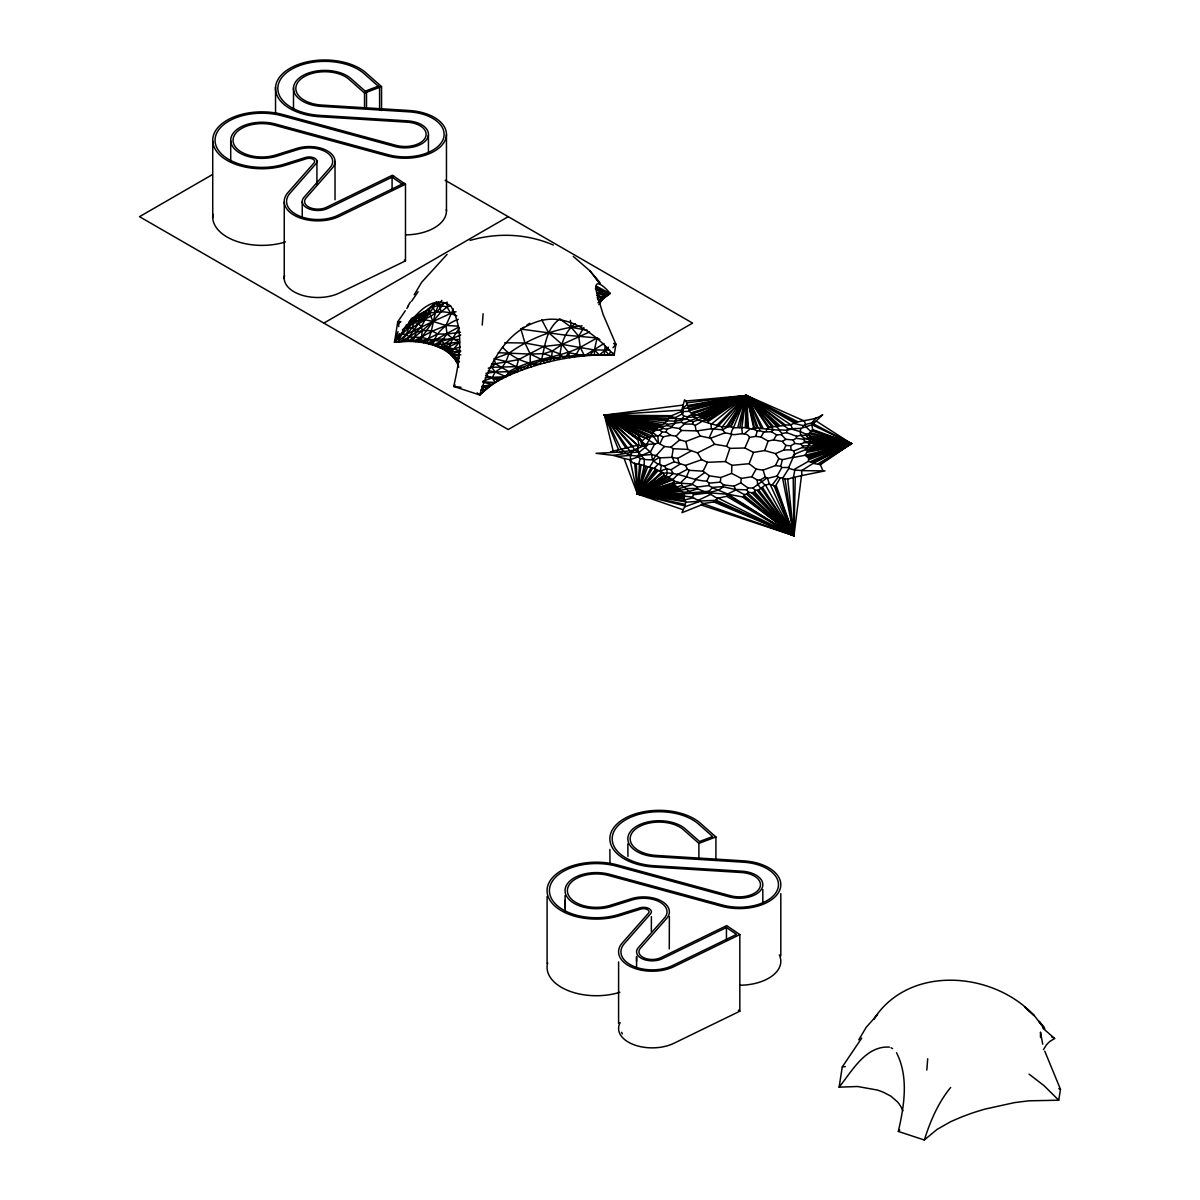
<?xml version="1.0" encoding="UTF-8"?>
<svg xmlns="http://www.w3.org/2000/svg" width="1200" height="1200" viewBox="0 0 1200 1200"><rect width="100%" height="100%" fill="white"/><g stroke="black" fill="none" stroke-linecap="round" stroke-linejoin="round"><path stroke-width="1.5" d="M230.715 160.875L230.715 140.805A31.29 18.06 0 0 1 275.325 123.96L388.32 154.725A39.105 22.575 0 0 0 442.65 140.415A39.105 22.575 0 0 0 409.2 111.855L321.405 106.41A31.29 18.06 0 0 1 298.08 79.02A31.29 18.06 0 0 1 350.94 78.555L366.51 92.295L366.51 106.65M293.505 109.515L293.505 87.615M302.235 218.22L302.235 201.795M335.025 199.77L335.025 161.445M428.43 153.36L428.43 135.12M636.57 961.575L636.585 956.385M651.345 931.44L651.39 916.635M400.755 321.585L399.24 321.795L399.24 323.88L397.71 321.915L405.3 310.755M446.46 134.49L446.46 211.125M618.585 1023.315L618.6 961.92M669.285 948.9L669.375 916.47M659.865 464.445L659.88 457.86L656.22 455.55L651.855 454.755C651.15 462.12 658.65 464.55 664.35 466.14L674.265 461.79L685.47 465.405L701.73 459.675L707.46 462.315L725.415 461.565L731.895 465.33L749.1 463.71L756.12 469.14L763.155 470.085L775.5 465.555L780.66 466.275L781.8 467.505L788.685 467.505L794.58 454.095L793.71 450.945L791.07 449.82L783.825 450.015L775.545 453.615L764.715 450.54L753.525 452.415L744.9 447.99L729.84 448.38L726.57 446.265L714.645 444.255L697.515 452.865L687.84 449.43L673.23 448.71L670.86 447.24L664.41 446.49L658.395 443.115L654.795 443.88L650.37 452.1L651.855 454.755M683.04 509.73L682.005 512.7L701.205 504.975L793.98 535.755L793.215 477.51L801.825 475.59L801.63 470.625L825.03 470.895L801.48 475.635L793.98 535.755L718.125 498.135L713.88 501.96L702.84 503.61L700.275 501.225L684.885 506.76L683.04 509.73L637.485 494.055L644.25 465.735L644.205 459.48L641.4 455.385L652.185 454.485M450.315 305.7L447.09 307.08L439.485 305.1L436.23 302.145L426.24 310.605L424.68 320.055C420.84 330.78 410.595 336.36 401.175 341.475L394.53 342.15L397.71 321.915L399.24 321.795M523.86 327.15L520.92 329.085L524.94 343.005L530.265 354.075L530.16 363.075L531.3 366.87C512.715 373.065 493.65 380.67 479.745 394.995L453.75 386.43C459.54 360.555 464.91 330.21 450.81 306.045C427.605 289.92 406.8 327.795 394.53 342.15L439.455 339.09L458.73 339.54M816.27 417.915L811.62 422.97L812.64 429.525L808.92 433.62L805.77 434.115L800.235 431.505L800.91 428.385L812.07 424.785L822.72 414.705C813.165 421.575 800.295 419.07 790.935 424.83L746.505 395.445L685.77 401.04L684.585 399.78L681.39 411.48L671.67 415.695L604.485 415.08L613.185 451.08L632.985 446.415L604.485 415.08L682.395 405.165M795.27 477.615L793.98 535.755L702.84 503.61M644.175 465.57L638.61 464.01C626.295 464.985 629.145 449.325 638.235 448.47L637.53 445.215L604.485 415.08L681.54 410.13M781.8 467.505L777.06 476.055L767.52 478.35L765.195 477.045L760.125 480.045L757.23 480.015L751.785 476.76L741.315 478.41L731.61 473.385L731.895 465.33M782.235 441.42L785.865 439.335L793.14 439.935L796.335 438.33L803.34 439.275L804.705 441.24L813.585 442.89L809.505 444.015L808.38 442.845L804.09 442.545L800.73 444.18L794.865 443.475L790.695 445.755L785.88 445.44L782.235 441.42L773.58 439.89L768.105 441.075L760.995 437.04L755.64 436.38L749.52 437.415C745.56 427.695 724.545 442.26 733.515 427.815L745.305 427.59L746.505 395.445L686.655 402.885L685.77 401.04M681.735 410.67L683.955 408.51L687.795 407.97L688.545 406.155L686.73 405.105L682.815 407.895M733.515 427.815L730.53 426.165L722.205 426.93L698.04 420.03L692.97 421.755L686.28 418.77L676.2 418.77L675.42 417.585L681.96 414.105L684.09 416.235L687.48 416.745L692.4 414.15L700.62 415.77L746.505 395.445L804.54 421.08L805.38 424.515L803.385 425.64L794.445 423.57M426.24 310.605L411.555 318.555L414.195 322.365L418.11 323.64L421.32 326.445L422.19 330.885L421.11 342.33C436.155 344.67 453.795 351.225 458.745 367.185M618.72 450.09L604.485 415.08L656.475 428.145L659.31 427.35L666.78 429.27L672.18 427.35L679.335 428.565L681.435 430.47L697.245 430.89L711.3 428.745L722.565 429.84L728.01 426.705L746.505 395.445L797.535 421.635M456.855 315.87L450.765 313.395L447.09 307.08L447.27 303.795M531.3 366.87C554.82 359.205 579.525 354.975 604.275 354.975L605.205 345.69M684.885 506.76L685.77 502.215L700.275 501.225M639.465 464.67L637.485 494.055L684.63 505.875M782.19 433.5L781.2 434.55L776.655 434.97L771.48 431.745L763.845 432.03L759.525 430.695L759.69 428.385L778.905 430.185L782.19 433.5L786.72 432.645L796.53 436.26L800.715 435.39L804.69 438.585L851.445 443.655L820.395 464.7L813.135 463.38L801.63 470.625M482.235 325.035L483.12 313.74M926.82 1070.04L927.69 1058.745M805.77 434.115L807.705 437.64L810.495 437.61L811.98 438.795L851.445 443.655L819.57 464.025M696.03 430.395L695.16 425.49L692.76 424.08L692.97 421.755M786.72 432.645L786.93 430.26L791.55 429.075L800.16 431.655L800.715 435.39M682.695 414.12L683.43 411.6L689.13 411.24L692.4 414.15M796.335 438.33L796.53 436.26M498.195 352.71L530.265 354.075L541.59 359.49L549.81 361.605L551.655 357.09L552.225 351.09L562.11 344.4L589.605 331.92M741.315 478.41L740.775 482.88L734.055 486.135L723.675 484.935L720.345 482.13L720.795 477.525L731.61 473.385M713.88 501.96L793.98 535.755L782.595 478.29L788.85 468.435L794.835 470.085L793.425 477.39L787.695 479.175L793.98 535.755L728.82 494.73L726.66 496.305L717.15 498.375L710.805 494.385L696.915 488.52L686.175 488.55L681.6 485.445L681.84 483.285L671.625 480.27L669.525 477.945L664.005 475.17L662.985 473.205C660.315 472.05 658.185 470.01 654.255 468.465L644.25 465.735M686.58 419.055L675.66 421.155L666.285 420.855L668.94 418.47L675.39 418.335M629.76 459.87L638.145 456.9L638.865 452.145L637.335 448.605L643.77 445.77L640.995 440.055L604.485 415.08L670.83 416.655L675.42 417.585M650.37 452.1L645.255 447.585L644.97 444.57L654.795 443.88M640.935 465.225L637.485 494.055L684.72 504.33M447.36 302.16L439.485 305.1L434.655 303.735L433.245 307.755L424.68 320.055L412.17 327.69L401.175 341.475L404.25 341.37L409.035 336.93L421.695 319.05L422.82 312.78L394.53 342.15L398.025 331.62M786.93 430.26L779.265 429.84L776.73 426.405L784.035 425.535L788.175 428.85L800.91 428.385M741.72 428.28L746.505 395.445L687.78 405.45M902.865 1110.855L902.34 1109.55A95.385 55.065 0 0 0 900.315 1105.725A89.205 51.51 0 0 0 897.63 1102.02L891.03 1096.26L883.83 1092.465A156.525 90.36 0 0 0 877.68 1090.11L857.625 1086.51L839.1 1087.155L842.28 1066.92L859.305 1041.66M604.275 354.975L614.145 355.2L615.915 344.325L603.135 314.52L596.88 293.805A46.02 7.32 68.8 0 1 596.115 289.41C594.195 276.315 607.38 289.515 610.08 293.475L597.96 302.79M766.32 431.43L766.725 428.91M896.535 1052.76C908.94 1076.97 904.155 1106.07 898.32 1131.435L924.33 1140L936.975 1129.455L950.655 1121.7A318.72 184.005 0 0 1 962.775 1116.525L971.4 1113.33A268.17 154.83 0 0 1 984.915 1109.115L1014.21 1102.68A421.785 243.51 0 0 1 1029.045 1100.82L1058.73 1100.205L1060.485 1089.345L1044.765 1051.14M690.66 451.215L677.745 458.34L671.82 457.335L673.23 448.71M711.975 487.44L722.64 486.615L734.91 489.465L744.165 494.52L744.435 495.78L742.47 496.905L728.505 494.34L712.38 487.74L708.885 485.535L709.29 483.15L706.68 481.11C691.725 480.69 678.15 471.57 662.985 473.205M621.315 449.76L604.485 415.08L659.355 426.24L663.195 426.48L667.38 425.565L667.59 424.35L681.45 422.235L684.39 424.08L692.76 424.08M418.11 323.64L418.845 319.695L424.515 311.745L425.805 312.855C433.995 313.425 442.425 309.96 450.765 313.395L456.015 311.73M689.13 411.24L689.55 409.62L687.795 407.97M714.645 444.255L710.55 438.24L700.215 435.99L685.86 441.51L679.71 439.89L675.99 436.215L670.605 435.3L666.225 432.045L666.78 429.27M681.45 422.235L681.78 420.585M739.815 427.59L746.505 395.445L795.675 422.19M660.315 470.625L661.41 465.435M460.29 347.055L453.75 348.87L450.81 354.6L457.44 355.11L459.165 358.125L453.06 357.015L457.44 355.11L460.59 351.09L448.005 352.335L453.75 348.87L459.51 342.06L433.11 345.105C434.955 332.115 446.94 323.73 458.325 319.275M696.915 488.52L697.23 487.095L708.885 485.535M698.04 420.03L693.84 416.475L746.505 395.445L794.52 423.12M441.885 300.36C431.58 313.02 434.76 329.955 426.165 343.245L434.1 340.575L458.64 327.135M685.77 502.215L683.94 498.03L685.005 496.26L692.355 497.13L698.415 500.64M686.64 476.85L680.745 482.595L674.595 483.84L673.965 480.885M450.81 354.6L460.59 351.09L453.75 348.87L446.46 351.255L448.545 349.38L452.655 338.37L459.36 327.84M609.465 350.085L594.42 349.965L562.11 344.4L543.645 346.47L518.46 359.685L516.675 366.615L518.205 371.52L495.21 372.03L485.94 373.32M780.66 466.275L782.415 459.66L793.05 457.2M604.02 343.485L584.475 355.815L580.245 347.355L578.655 336.105L571.185 327.285L559.8 318.825C544.755 330.165 545.235 348.165 540.345 364.11C525.825 364.2 512.4 357.825 502.53 347.31M416.34 316.35L412.17 327.69L416.115 332.37C423.15 329.985 431.205 329.16 437.445 334.02L447 334.05L460.485 332.28M416.115 332.37L413.055 341.505L404.25 341.37M737.82 427.365L746.505 395.445L785.355 425.055L791.01 424.935L792.06 428.1M695.16 425.49L704.64 419.835L705.21 418.485L746.505 395.445L784.035 425.535M794.385 469.32L808.38 461.37L808.68 458.19L805.17 455.28L807.825 450.225L811.785 447.855L851.445 443.655L816.165 421.035M681.96 414.105L681.39 411.48M405.945 325.755L397.935 341.715L406.38 334.29L410.355 323.52L414.735 317.115L415.29 318.3C420.48 317.445 425.565 314.19 427.965 309.435L432.99 321.495L445.98 325.455L458.325 326.16M638.61 464.01L640.275 458.52L637.875 456.975L650.43 451.635M645.885 466.455L637.485 494.055L685.425 501.825M755.64 436.38L757.35 430.965L759.525 430.695M734.91 489.465L746.595 489.825L748.545 492.15L751.86 492.825L754.635 491.805L755.115 490.305L752.985 488.01L748.125 487.995L740.775 482.88M479.745 394.995C488.85 365.46 504.525 332.985 535.77 322.17C566.13 310.875 595.095 333.765 614.145 355.2L587.88 354.72L564.57 356.46A114.84 66.3 0 0 0 547.23 359.58L542.985 360.615A126.915 73.275 0 0 0 511.425 372.225L493.14 383.4L479.745 394.995L477.165 392.865M924.33 1140C930.255 1121.265 938.085 1102.785 950.655 1087.47M725.415 461.565L729.84 448.38M695.595 418.38L700.59 416.625L700.62 415.77M793.71 450.945L802.185 447.57L802.725 446.055L808.08 445.65L809.505 444.015M610.395 351.675L609.195 355.02L604.92 350.37L599.355 355.005L594.42 349.965L597.075 337.965L565.11 335.1L520.92 329.085M764.715 450.54L768.105 441.075M787.905 429.615L788.175 428.85M666.255 475.875L667.275 473.04M802.83 427.14L803.385 425.64M582.135 325.86C555.9 328.365 530.52 337.71 509.13 353.16L506.04 361.5L502.32 367.155L495.21 372.03L492.105 377.895L482.94 381.285M402.39 329.865L407.835 325.155L409.14 321.69L412.32 320.475L417.96 315.525L420.3 315.015L424.71 316.215L429.285 313.47L429.705 308.1L439.485 305.1L438.315 302.025M647.67 466.845L637.485 494.055L685.14 500.655M810.195 441.51L813.405 440.535L851.445 443.655L818.31 463.65M749.1 463.71L753.525 452.415M806.115 448.185L811.65 447.555L813.36 446.085L808.29 445.875L805.455 449.685L794.445 454.23M437.235 346.65L447 334.05L445.98 325.455L453.33 308.925M402.21 334.14L406.38 334.29L409.035 336.93L407.28 341.34L414.165 337.395L432.99 321.495L441.105 311.79L447.09 307.08M733.485 427.74L746.505 395.445L779.535 425.325M708.33 422.655L707.985 419.655L746.505 395.445L777.915 425.67M745.305 427.59L754.695 429.555L756.6 427.59L759.69 428.385M744.165 494.52L746.61 494.19L748.545 492.15M726.57 446.265L731.7 434.325M744.9 447.99L749.52 437.415M686.385 476.82L689.295 470.325L703.095 471.195L709.395 475.83L720.795 477.525M709.29 437.625L712.98 429.375M783.825 450.015L785.88 445.44M684.255 487.23L679.005 488.415L676.41 487.17L681.6 485.445M654.885 444.015L648.945 440.295L650.565 436.89L659.625 435.39L663.225 436.815L670.605 435.3M775.5 465.555L778.83 458.625L775.545 453.615M598.86 304.605L603.09 298.545L610.08 293.475L596.25 286.11M660.015 443.445L663.225 436.815M804.09 442.545L804.705 441.24M1043.43 1049.61L1046.565 1044.675A81.45 47.025 0 0 1 1049.985 1041.345L1054.65 1038.48L1042.875 1028.205M692.355 497.13L693.555 494.7L706.305 493.185M703.095 471.195L707.46 462.315M731.1 426.435L746.505 395.445L776.73 426.405M443.835 302.4C437.82 315.15 423.435 321.435 409.92 321.87M767.52 478.35L769.41 484.11L775.365 486.21L780.33 477.9L782.73 477.825M650.985 467.7L637.485 494.055L684.225 498.765M706.68 481.11L709.395 475.83M730.53 426.165L746.505 395.445L773.355 426.615L776.685 426.675M808.38 461.37L813.375 462.69L851.445 443.655L813.435 441.72L851.445 443.655L813.135 463.38M808.38 442.845L808.815 442.005M674.76 422.835L675.66 421.155M578.655 336.105L583.935 327.63M704.67 492.435L728.505 494.34M676.395 486.39L674.265 485.175L674.595 483.84M653.01 460.2L655.62 455.58M599.85 339.495L597.075 337.965L580.245 347.355L574.575 357.015M760.995 437.04L763.845 432.03M751.785 476.76L756.12 469.14M394.53 342.15L399.45 333.615M485.25 377.64L506.085 376.68L508.965 371.73C530.535 358.59 557.73 358.305 580.245 347.355M652.515 468.24L637.485 494.055L683.94 498.03M646.62 444.255L649.11 440.07L604.485 415.08L625.995 448.275M407.835 306.255L410.355 302.025M414.195 294.81L421.695 282.225L447.09 254.37M858.765 1039.815L866.265 1027.23L877.56 1014.54L873.855 1019.085C909.06 964.485 993.18 971.19 1034.13 1015.545L1024.545 1006.785L1034.46 1015.815L1044.75 1029.075L1039.05 1021.38L1044.39 1027.485M445.98 325.455L432.15 331.215L413.055 341.505L418.47 342L432.99 321.495L450.765 313.395M722.64 486.615L723.675 484.935M773.58 439.89L776.655 434.97M726.69 426.375L746.505 395.445L772.065 427.05L773.355 426.615M685.005 496.26L683.745 495.645L684.42 493.65L705.225 492.84M649.695 466.875L653.61 460.875M406.83 308.475L408.39 306.12M415.29 295.89L418.11 291.69M859.875 1040.895L861.75 1038.105M411.555 301.245L414.735 296.655M839.1 1087.155C851.94 1071.27 865.74 1045.47 889.365 1047.135M421.2 313.71L419.58 314.625M771.48 431.745L772.56 430.215M627.645 448.02L604.485 415.08L651.375 433.32L655.455 430.425L659.745 430.17L662.91 428.565M674.805 420.705L676.2 418.77M681.3 420.45L682.635 418.605M655.32 469.455L637.485 494.055L684.315 496.29M659.625 435.39L662.07 432.06L666.225 432.045M792.45 456.975L794.58 454.095M772.56 484.53L778.11 477.225L780.33 477.9M697.95 419.955L703.14 417.9L700.59 416.625M772.065 427.05L769.29 427.32L746.505 395.445L722.205 426.93L722.46 429.765M409.95 320.64L411.555 318.555L415.29 318.3M656.595 470.13L637.485 494.055L624.06 458.505L613.455 455.415L596.055 453.315L619.935 452.1L634.65 450.06M755.115 490.305L758.715 490.005L765.105 485.115L769.41 484.11M681.84 483.285L692.265 483.975L695.82 479.67M746.595 489.825L748.125 487.995M430.845 344.445L434.1 340.575L441.63 341.13L452.655 338.37L460.74 334.965M670.83 416.655L671.67 415.695M612.96 347.73L615.915 344.325L614.28 343.53M767.34 428.745L769.29 427.32M658.125 470.52L637.485 494.055L630 459.855M654.255 468.465L658.11 464.115M645.255 447.585L648.105 444.39M589.485 355.455L594.42 349.965L594.42 355.2M682.14 418.395L684.09 416.235M656.22 455.55L664.41 446.49M768.21 427.74L746.505 395.445L718.275 426.03L712.845 429.27M662.04 427.725L663.195 426.48M675.99 436.215L681.435 430.47M702.48 491.64L709.05 491.22L712.38 487.74M709.59 494.205L711.255 492.45M670.95 478.965L673.185 479.235L677.76 474.495M410.19 341.4L414.165 337.395L421.35 337.335L434.1 340.575L428.535 343.83M638.58 452.835L645.495 447.015M716.79 425.34L746.505 395.445L762.915 428.01M518.46 359.685L495.345 363.735L491.685 367.305L488.25 368.205M812.7 445.56L851.445 443.655L813.45 423.885M455.145 385.065L453.75 386.43L461.04 387.3M898.32 1131.435L899.73 1130.07M643.77 445.77L645.555 444.645L641.67 441.42L645.45 437.805L639.3 435.81L604.485 415.08L668.94 418.47M406.425 324.6L407.835 325.155L421.695 319.05L424.71 316.215M686.28 418.77L687.87 417.285L693.735 417.015M423.66 342.765L427.995 338.79L437.445 334.02M604.92 350.37L608.415 347.175M575.175 323.67C564.135 331.965 560.295 346.215 559.575 359.415L543.87 353.64L530.265 354.075M660.915 472.95L637.485 494.055L634.635 462.885M667.38 425.565L671.52 426.525L675.39 423.075M679.335 428.565L684.39 424.08M766.86 478.08L752.985 488.01M667.71 476.79L669.225 476.925L673.23 473.4M661.29 473.31L637.485 494.055L636.315 463.62M631.815 446.655L604.485 415.08L665.01 422.88L666.945 421.185M744.225 433.92L749.835 429.135M661.935 473.415L637.485 494.055L683.745 495.645M670.86 447.24L679.71 439.89M637.53 445.215L604.485 415.08L659.355 426.24M711.06 424.41L746.505 395.445L761.115 427.995M415.8 341.73L421.35 337.335M701.205 504.975L703.245 503.385M643.2 446.175L639.015 445.365L637.995 439.8L604.485 415.08L660.915 425.145L665.145 423.615L667.59 424.35M454.005 358.245L459.165 358.125L455.745 360.72L459.285 361.425M751.725 429.045L753.615 427.635L755.385 427.905M695.37 479.4L704.28 472.875M435.195 345.87L438.48 344.985L439.26 347.46L452.655 338.37L459.51 342.06L443.025 349.26L444.51 346.575L444.435 343.68L441.63 341.13L433.11 345.105M668.76 418.41L671.055 416.76M719.085 489.81L723.06 486.975M664.005 475.17L637.485 494.055L683.685 494.79M449.175 347.13L444.795 350.235L453.75 348.87L444.51 346.575L439.26 347.46M708.195 421.485L746.505 395.445L757.965 427.725M664.68 475.59L637.485 494.055L684.42 493.65M526.8 325.215L529.74 323.28M653.595 460.995L658.905 457.605M664.35 466.14L666.495 468.915L671.13 469.71L680.355 463.965M702.765 418.38L707.745 419.265L746.505 395.445L756.6 427.59M666.765 476.355L637.485 494.055L683.64 493.185M651.375 433.32L658.17 443.205M212.28 174.66L139.515 216.675L508.215 429.54L692.565 323.1L445.14 180.255M323.865 323.1L508.215 216.675M703.14 417.9L705.105 418.095L746.505 395.445L754.455 427.545M406.38 334.29L432.99 321.495L421.695 319.05M450.06 343.56L441.165 348.345M668.145 477.435L637.485 494.055L681.345 491.085L683.28 492.48M677.535 474.48L687.435 469.26L689.295 470.325M427.995 338.79L421.11 342.33L418.47 342M703.125 417.78L746.505 395.445L753.615 427.635M803.34 439.275L804.69 438.585M728.1 493.845L735.27 490.23M702.525 417.15L746.505 395.445L748.47 428.265M393.885 176.28L327.945 208.365A15.645 9.03 0 0 1 308.145 208.53A15.645 9.03 0 0 1 303.915 197.37L330.12 167.595A23.46 13.545 0 0 0 325.575 151.755A23.46 13.545 0 0 0 298.005 149.55L276.915 156.165A31.29 18.06 0 0 1 230.715 140.805M403.965 183.195L338.025 215.265A31.29 18.06 0 0 1 298.425 215.61A31.29 18.06 0 0 1 289.965 193.275L316.185 163.5A7.815 4.515 0 0 0 314.67 158.22A7.815 4.515 0 0 0 305.475 157.485L284.385 164.1A46.935 27.09 0 0 1 215.07 141.06A46.935 27.09 0 0 1 282 115.785L394.995 146.565A23.46 13.545 0 0 0 427.59 137.97A23.46 13.545 0 0 0 407.52 120.84L319.74 115.38A46.935 27.09 0 0 1 284.73 74.295A46.935 27.09 0 0 1 364.02 73.605L379.59 87.345L379.59 109.695M284.55 275.415A33.63 19.41 0 0 0 301.605 295.095A33.63 19.41 0 0 0 339.525 292.935L405.48 260.865L405.48 184.23L339.525 216.3A33.63 19.41 0 0 1 296.97 216.675A33.63 19.41 0 0 1 287.88 192.66L314.085 162.885A5.475 3.165 0 0 0 313.035 159.195A5.475 3.165 0 0 0 306.6 158.685L285.495 165.3A49.275 28.455 0 0 1 212.73 141.105L212.73 217.74M726.45 927.51L662.295 958.71A15.645 9.03 0 0 1 642.495 958.89A15.645 9.03 0 0 1 638.265 947.715L664.485 917.94A23.46 13.545 0 0 0 659.925 902.1A23.46 13.545 0 0 0 632.37 899.91L611.265 906.525A31.29 18.06 0 0 1 565.065 891.165A31.29 18.06 0 0 1 609.69 874.305L722.685 905.085A39.105 22.575 0 0 0 777.015 890.775A39.105 22.575 0 0 0 743.55 862.215L655.77 856.755A31.29 18.06 0 0 1 632.43 829.365A31.29 18.06 0 0 1 685.29 828.9L699.585 841.5L712.665 836.565L698.385 823.965A46.935 27.09 0 0 0 619.095 824.655A46.935 27.09 0 0 0 654.09 865.74L741.87 871.185A23.46 13.545 0 0 1 761.955 888.33A23.46 13.545 0 0 1 729.345 896.91L616.35 866.145A46.935 27.09 0 0 0 549.435 891.42A46.935 27.09 0 0 0 618.735 914.46L639.84 907.845A7.815 4.515 0 0 1 649.02 908.565A7.815 4.515 0 0 1 650.535 913.86L624.33 943.62A31.29 18.06 0 0 0 632.775 965.955A31.29 18.06 0 0 0 672.375 965.625L736.53 934.41L726.45 927.51L726.45 940.275M620.16 1022.565A33.63 19.41 0 0 0 633.525 1044.585A33.63 19.41 0 0 0 673.89 1043.295L739.83 1011.21L739.83 934.575L673.89 966.66A33.63 19.41 0 0 1 631.32 967.02A33.63 19.41 0 0 1 622.23 943.005L648.45 913.245A5.475 3.165 0 0 0 647.385 909.54A5.475 3.165 0 0 0 640.95 909.03L619.86 915.645A49.275 28.455 0 0 1 547.08 891.45A49.275 28.455 0 0 1 617.355 864.915L730.35 895.695A21.12 12.195 0 0 0 759.69 887.955A21.12 12.195 0 0 0 741.63 872.535L653.835 867.075A49.275 28.455 0 0 1 617.085 823.95A49.275 28.455 0 0 1 700.35 823.215L715.92 836.955L715.92 859.38M670.035 478.455L637.485 494.055L681.345 491.085M697.65 500.535L710.805 494.385M812.16 462.045L851.445 443.655L812.07 424.785M700.665 416.415L746.505 395.445L746.88 427.695M449.43 353.46L452.52 352.065M810.51 461.61L851.445 443.655L812.64 429.525M699.96 415.395L746.505 395.445L688.545 406.155M645.495 438.075L650.565 436.89M671.115 479.88L637.485 494.055L679.455 489.21L680.94 490.08L686.355 489.315L691.62 493.125M671.625 480.27L637.485 494.055L679.455 489.21M696.63 414.81L746.505 395.445L688.515 406.995M365.22 91.155L378.315 86.205M405.48 184.23L392.37 175.245L326.43 207.33A13.29 7.68 0 0 1 309.6 207.48A13.29 7.68 0 0 1 306.015 197.985L332.22 168.21A25.815 14.895 0 0 0 327.21 150.78A25.815 14.895 0 0 0 296.895 148.365L275.79 154.98A28.935 16.71 0 0 1 233.055 140.775A28.935 16.71 0 0 1 274.32 125.19L387.33 155.955A41.46 23.94 0 0 0 444.915 140.79A41.46 23.94 0 0 0 409.44 110.52L321.66 105.06A28.935 16.71 0 0 1 300.075 79.725A28.935 16.71 0 0 1 348.975 79.29L364.545 93.03L381.555 86.595L381.555 110.55M666.375 419.985L604.485 415.08L639.3 435.81M683.88 423.18L690.615 420.63M739.83 934.575L726.72 925.605L660.78 957.675A13.29 7.68 0 0 1 643.95 957.825A13.29 7.68 0 0 1 640.365 948.33L666.57 918.555A25.815 14.895 0 0 0 661.56 901.125A25.815 14.895 0 0 0 631.245 898.71L610.155 905.325A28.935 16.71 0 0 1 567.405 891.12A28.935 16.71 0 0 1 608.685 875.535L721.68 906.3A41.46 23.94 0 0 0 779.265 891.135A41.46 23.94 0 0 0 743.805 860.865L656.01 855.405A28.935 16.71 0 0 1 634.425 830.07A28.935 16.71 0 0 1 683.325 829.65L698.895 843.375L715.92 836.955M710.55 438.24L725.055 432.81L731.385 434.085M808.89 459.645L851.445 443.655L812.325 430.275M514.11 373.215L508.965 371.73L495.345 363.735L494.28 358.695L509.13 353.16M660.705 470.805L666.495 468.915M690.435 420.51L695.67 418.65M597.15 297.705L605.415 296.34L601.95 292.935L596.415 289.92M692.145 414.045L746.505 395.445L689.07 408.69M808.68 458.19L851.445 443.655L811.47 430.83M610.545 451.965L613.185 451.08M673.56 482.565L637.485 494.055L676.995 487.665M454.905 359.475L459.165 358.125M691.26 412.77L746.505 395.445L689.55 409.62M783.945 425.505L785.355 425.055M543.87 353.64L552.225 351.09L559.83 353.865L564.6 358.47L568.77 352.71L584.475 355.815M807.87 456.975L851.445 443.655L809.925 432.54M689.19 491.445L697.665 488.91M673.815 483.255L637.485 494.055L676.41 487.17M684.015 487.05L692.73 484.53L697.23 487.095M641.535 455.145L638.88 453.225M637.815 456.21L641.76 455.085M666.285 420.855L604.485 415.08L638.505 439.68L640.995 440.055M806.52 455.97L851.445 443.655L808.92 433.62L810.495 437.61M689.34 410.67L746.505 395.445M674.22 484.53L637.485 494.055L676.305 486.585M709.05 491.22L710.265 492.27L719.4 489.915M685.35 499.785L693.405 497.7M805.17 455.28L851.445 443.655L808.995 435.57L800.67 435.255M805.38 424.515L811.62 422.97M717.15 498.375L718.125 498.135M674.265 485.175L637.485 494.055L674.76 485.685M613.455 455.415L631.695 452.355L629.73 450.72M470.025 240.435C497.58 232.41 526.74 233.67 553.275 244.995M807.6 452.22L851.445 443.655L810.42 437.115M634.53 450.18L632.79 446.28L637.2 445.425M792.675 457.605L805.35 455.22M637.005 445.725L639.015 445.365M813.075 422.01L815.025 421.665M808.035 451.11L851.445 443.655L810.435 437.595M807.825 450.225L851.445 443.655L813.27 440.07L811.98 438.795M637.335 448.605L638.235 448.47M845.325 1066.59L842.28 1066.92M451.965 355.8L460.77 354.795M811.365 448.29L851.445 443.655L813.015 440.94M617.76 456.375L631.305 455.37M683.16 492.36L689.58 491.685M813.585 442.89L851.445 443.655L811.785 447.855M709.29 483.15L720.345 482.13M813.195 446.52L851.445 443.655L813.405 443.385M691.23 492.72L703.08 491.835M813.36 446.085L851.445 443.655L812.76 443.865M631.38 452.535L638.865 452.145L634.47 449.745M813 445.695L851.445 443.655M404.97 328.065L412.17 327.69M699.63 501.06L716.355 500.265M456.48 361.98L459.525 361.845M659.88 457.86L671.82 457.335M491.655 363.825L495.345 363.735M597.495 299.04L601.995 299.67L596.85 292.875L608.37 294.375L596.04 287.145M504.63 342.735L524.94 343.005L543.645 346.47L552.225 351.09M489.6 386.49L481.965 386.37L484.335 390.6L480.81 390.03M782.595 478.29L787.695 479.175M400.635 322.005L397.71 321.915L398.82 326.565M728.01 426.705L731.28 426.825M483.165 381.93L495.525 382.425L492.105 377.895L485.52 375.195M804.66 438.465L806.865 438.57L810.345 441.15M644.205 459.48L653.175 459.96M794.835 470.085L802.005 470.52M502.425 378.585L492.105 377.895L498.915 380.49M587.415 330.3L571.185 327.285L570.375 320.37M409.035 336.93L414.165 337.395M631.125 455.43L638.205 456.12M802.185 447.57L806.175 448.125M596.97 295.65L604.215 297.435M640.275 458.52L643.845 459.105M661.8 424.47L604.485 415.08L640.89 440.085M805.455 449.685L807.96 450.135M624.06 458.505L630.15 459.72M488.295 370.62L495.21 372.03L506.085 376.68M482.985 382.23L492.405 384.45L481.965 386.37L486.93 388.53M657.405 427.65L604.485 415.08L642.195 436.665M494.28 358.695L506.04 361.5L522.48 369.9M704.64 419.835L707.58 420.6M595.365 288.87L610.08 293.475M657.825 430.005L604.485 415.08L648.165 436.95M778.83 458.625L782.415 459.66M655.455 430.425L604.485 415.08L649.44 436.875M653.865 431.13L604.485 415.08L652.56 436.32M597.765 299.745L601.05 300.855M613.62 343.53L615.915 344.325M652.71 432.72L604.485 415.08L651.87 432.885M596.85 292.875L605.415 296.34M535.77 365.475L530.16 363.075L526.83 368.325L516.675 366.615L491.685 367.305L495.21 372.03M715.545 501.15L793.98 535.755L784.92 479.1M619.935 452.1L622.515 453.24M716.1 500.25L793.98 535.755L776.295 485.79M625.74 453.3L629.565 455.115M606.855 295.335L601.95 292.935L600.525 290.235M1051.575 1036.845L1054.65 1038.48M754.695 429.555L757.35 430.965M599.82 296.775L603.09 298.545M431.37 306.675L433.245 307.755L435.225 311.925M891.03 1047.75L892.575 1048.635M579.495 356.4L576.195 354.495L569.64 357.675L568.77 352.71L562.11 344.4L548.475 332.58L541.725 319.71M726.66 496.305L793.98 535.755L775.365 486.21M728.28 495.315L793.98 535.755L774.135 485.85M691.785 415.14L693.84 416.475M402.165 184.065L392.085 177.165L392.085 190.245M404.34 260.085L405.48 260.865M738.315 1010.175L739.83 1011.21M1029.045 1074.105L1043.925 1085.565L1058.73 1100.205M652.785 432.63L656.64 435.525M742.47 496.905L793.98 535.755L770.175 484.515M643.515 445.5L645.24 446.82M447 334.05L452.655 338.37M743.85 496.65L793.98 535.755L765.615 485.265M573.24 256.35L589.89 270.81L599.82 282.48M744.435 495.78L793.98 535.755L762.66 487.695M659.745 430.17L662.07 432.06M746.61 494.19L793.98 535.755L761.04 488.115M381.555 86.595L365.985 72.87A49.275 28.455 0 0 0 282.735 73.59A49.275 28.455 0 0 0 319.485 116.73L407.265 122.19A21.12 12.195 0 0 1 425.34 137.61A21.12 12.195 0 0 1 396 145.335L283.005 114.57A49.275 28.455 0 0 0 212.73 141.105M765.105 485.115L760.125 480.045M748.08 493.245L793.98 535.755L758.715 490.005M800.73 444.18L802.725 446.055M805.785 426.705L810.435 431.115M541.59 359.49L545.055 362.835M751.86 492.825L793.98 535.755L757.2 490.515M781.2 434.55L785.865 439.335M753.555 492.645L793.98 535.755L754.635 491.805M621.945 449.58L623.7 451.53M777.06 476.055L778.11 477.225M551.655 357.09L554.67 360.48M641.28 440.64L641.67 441.42M804.915 425.025L806.055 426.39M722.565 429.84L725.055 432.81M589.89 270.81L600.18 284.07L594.48 276.375M1039.05 1021.38L1040.445 1023.075M671.52 426.525L672.18 427.35M627.57 447.825L629.805 450.855M661.2 470.88L662.82 473.25M758.28 484.92L760.365 487.965M624.39 451.44L625.575 453.345M697.515 452.865L701.73 459.675M692.865 493.56L693.555 494.7M612.57 352.605L614.145 355.2M697.245 430.89L700.215 435.99M638.76 436.02L641.475 440.85M682.815 410.475L683.43 411.6M771.78 427.38L773.19 429.945M685.47 465.405L687.435 469.26M671.13 469.71L672.96 473.4M734.055 486.135L735.435 488.925M793.14 439.935L794.865 443.475M672.33 457.53L674.265 461.79M616.965 450.855L617.445 451.92M820.395 464.7L822.705 470.25M673.185 479.235L673.77 480.75M418.845 319.695L417.96 315.525M508.965 371.73L510.09 374.925M763.155 470.085L765.195 477.045M669.225 476.925L669.525 477.945M640.425 440.205L641.985 445.785M677.745 458.34L678.975 462.96M660.915 425.145L661.11 425.91M685.86 441.51L687.84 449.43M1042.725 1044.21L1040.505 1032.12L1040.505 1037.49M439.485 305.1L441.105 311.79M686.175 488.55L686.355 489.315M788.685 467.505L788.85 468.435M407.835 325.155L408.3 327.885M741.765 428.355L742.365 433.485M656.475 428.145L656.55 428.895M433.02 305.235L433.245 307.755M790.695 445.755L791.07 449.82M757.23 480.015L757.635 484.8M657.81 435.645L658.395 443.115M666.84 469.035L667.125 473.07M711.09 424.425L711.3 428.745M686.655 402.885L686.73 405.105M609.975 862.62L609.87 849.465M565.05 895.65L565.26 911.865M565.05 900.435L565.185 908.16M627.945 856.455L627.84 843.87M780.81 893.67L780.81 955.935M762.825 889.62L762.825 902.4M698.895 843.375L698.895 858.33M636.57 956.79L636.57 967.965M547.095 896.46L547.095 963.51M364.545 93.03L364.545 107.4M316.92 160.725L316.92 184.44M284.25 202.185L284.25 278.82M275.535 87.135L275.535 113.295M619.86 992.28A49.275 28.455 0 0 1 567.87 990.495A49.275 28.455 0 0 1 547.68 962.79M622.365 1033.86A31.29 18.06 0 0 1 621.645 1032.3M779.295 954.87A41.46 23.94 0 0 1 739.965 985.23M1060.485 1089.345A76.425 44.13 0 0 1 1058.85 1088.535M285.495 241.935A49.275 28.455 0 0 1 234.795 240.66A49.275 28.455 0 0 1 212.925 214.215M446.37 209.415A41.46 23.94 0 0 1 405.6 234.87"/></g></svg>
